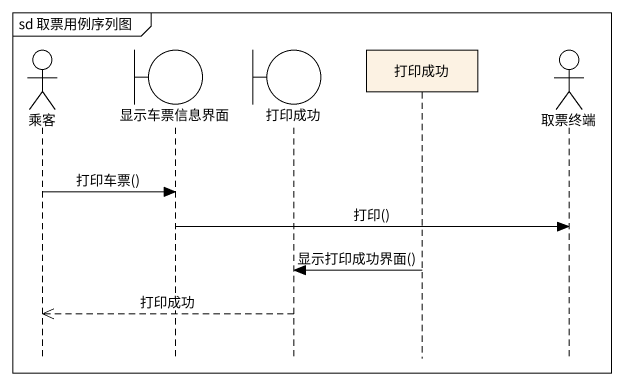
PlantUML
@startuml
mainframe sd 取票用例序列图
hide footbox
actor 乘客
boundary 显示车票信息界面
boundary 打印成功
participant "打印成功" as 打印成功_2
actor 取票终端

乘客 -> 显示车票信息界面 : 打印车票()
显示车票信息界面 -> 取票终端 : 打印()
打印成功_2 -> 打印成功 : 显示打印成功界面()
打印成功 -->> 乘客 : 打印成功
@enduml
